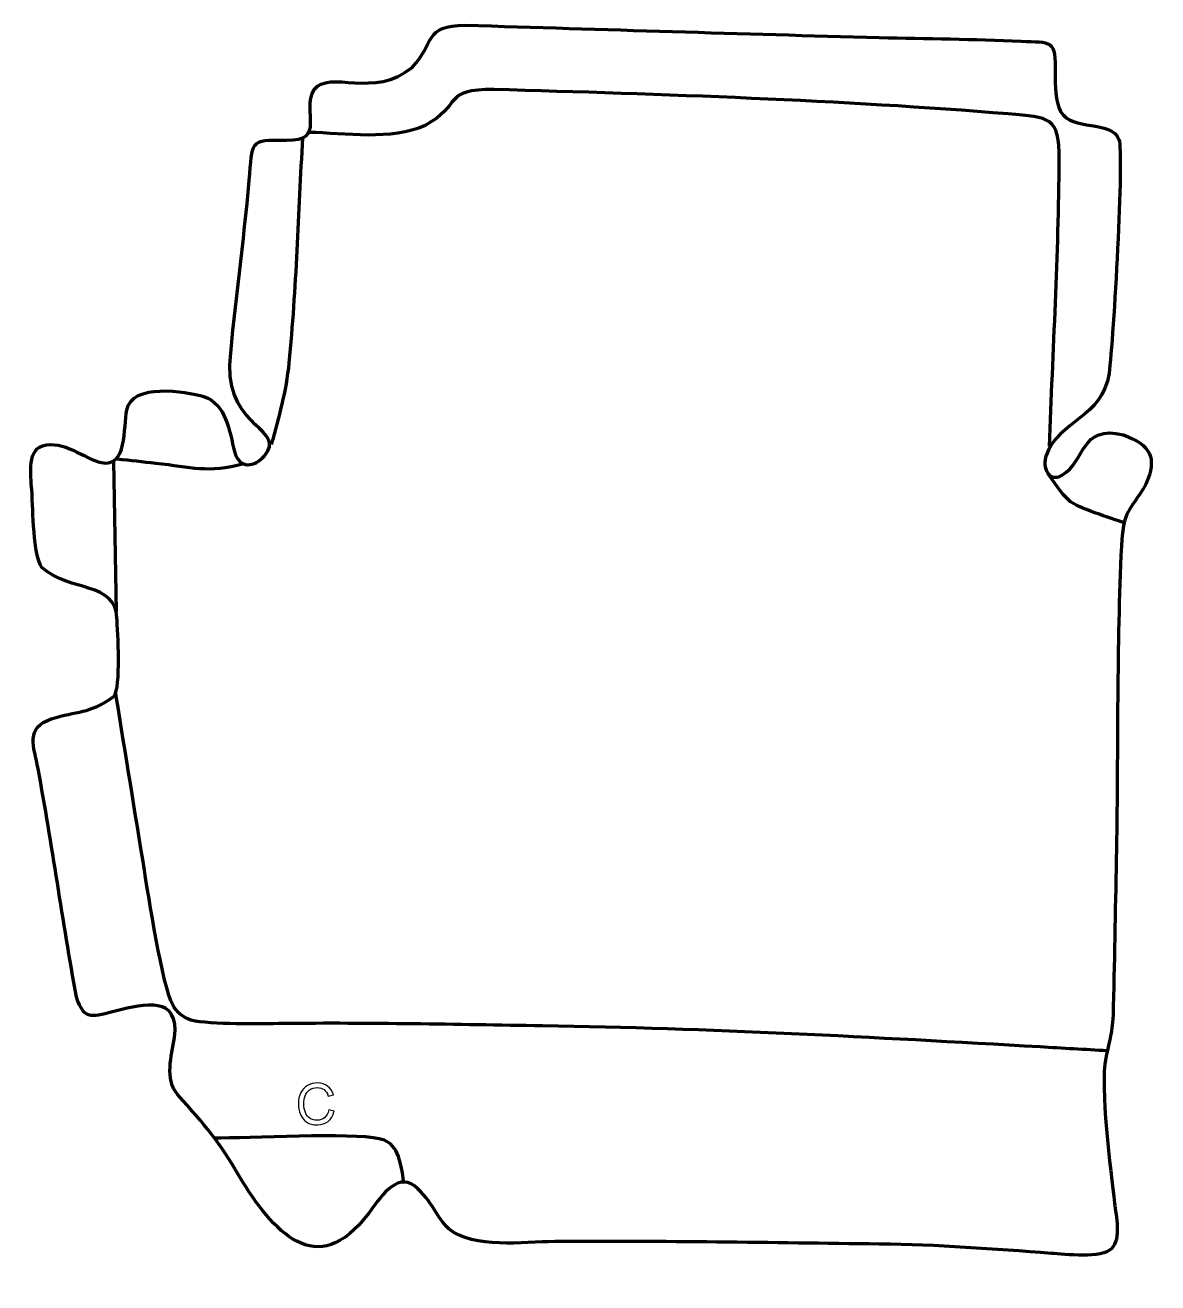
# Model space of a CAD drawing. Header units: millimetres. Extents: x -606 to -125, y 201 to 735.
import ezdxf

# ---------------------------------------------------------------- set-up
doc = ezdxf.new("R2010")
doc.units = ezdxf.units.MM
doc.header["$MEASUREMENT"] = 0
doc.layers.add('layer 2', color=7, linetype='Continuous')
doc.layers.add('layer 3', color=7, linetype='Continuous')

msp = doc.modelspace()

# ---------------------------------------------------------------- linework, layer by layer
at = {"layer": 'layer 2', "color": 140, "lineweight": 158}
for points, knots in [([(-171.3173, 556.0338), (-169.9176, 596.4257), (-167.3842, 637.3396), (-167.1979, 677.7011), (-167.1979, 677.7011), (-167.1139, 695.9042), (-171.1924, 695.5902), (-188.8325, 697.0549), (-188.8325, 697.0549), (-258.5843, 702.8462), (-336.8045, 705.45), (-407.043, 707.4065), (-407.043, 707.4065), (-429.0758, 707.6817), (-420.4045, 700.7112), (-436.2596, 692.1949), (-436.2596, 692.1949), (-450.6189, 685.5913), (-470.1426, 688.8641), (-485.6491, 689.2114)], [0, 0, 0, 0, 0.16666667, 0.16666667, 0.16666667, 0.16666667, 0.33333333, 0.33333333, 0.33333333, 0.33333333, 0.5, 0.5, 0.5, 0.5, 0.66666667, 0.66666667, 0.66666667, 0.66666667, 1, 1, 1, 1]), ([(-488.3041, 686.8836), (-490.1869, 655.2686), (-490.9923, 622.9105), (-494.0849, 591.4592), (-494.0849, 591.4592), (-495.2966, 579.1371), (-498.3756, 568.6649), (-501.5852, 556.8275)], [0, 0, 0, 0, 0.33333333, 0.33333333, 0.33333333, 0.33333333, 1, 1, 1, 1]), ([(-513.2281, 548.556), (-528.5884, 544.4606), (-535.3377, 547.1566), (-550.6247, 548.8135), (-550.6247, 548.8135), (-556.0222, 549.3985), (-561.4245, 549.9523), (-566.8239, 550.5206)], [0, 0, 0, 0, 0.33333333, 0.33333333, 0.33333333, 0.33333333, 1, 1, 1, 1]), ([(-139.6609, 523.5993), (-144.9633, 525.4748), (-159.688, 529.8724), (-163.1759, 533.1551), (-163.1759, 533.1551), (-166.1572, 535.961), (-169.5464, 541.0464), (-171.9755, 544.4814)], [0, 0, 0, 0, 0.33333333, 0.33333333, 0.33333333, 0.33333333, 1, 1, 1, 1]), ([(-146.794, 299.5746), (-156.2838, 300.1199), (-165.7735, 300.6651), (-175.2633, 301.2104), (-175.2633, 301.2104), (-246.0093, 305.2817), (-315.5491, 309.1137), (-386.4643, 310.1727), (-386.4643, 310.1727), (-423.1811, 310.721), (-459.8441, 311.5524), (-496.5709, 311.1496), (-496.5709, 311.1496), (-506.0796, 311.0401), (-526.9228, 310.525), (-535.6748, 312.5982), (-535.6748, 312.5982), (-539.2991, 313.7802), (-541.7089, 316.1239), (-543.3872, 319.0702), (-543.3872, 319.0702), (-547.6037, 326.4722), (-553.8489, 366.3078), (-555.4033, 376.1893), (-555.4033, 376.1893), (-559.3873, 400.7652), (-563.3713, 425.3412), (-567.3553, 449.9171), (-567.3553, 449.9171), (-567.3553, 449.9171), (-567.5943, 451.3917), (-567.5943, 451.3917)], [0, 0, 0, 0, 0.11111111, 0.11111111, 0.11111111, 0.11111111, 0.22222222, 0.22222222, 0.22222222, 0.22222222, 0.33333333, 0.33333333, 0.33333333, 0.33333333, 0.44444444, 0.44444444, 0.44444444, 0.44444444, 0.55555556, 0.55555556, 0.55555556, 0.55555556, 0.66666667, 0.66666667, 0.66666667, 0.66666667, 0.77777778, 0.77777778, 0.77777778, 0.77777778, 1, 1, 1, 1]), ([(-445.2979, 243.2297), (-446.807, 256.4911), (-449.6125, 260.9496), (-455.7422, 262.3081), (-455.7422, 262.3081), (-467.4676, 264.9069), (-511.3096, 262.5398), (-525.9962, 262.5443)], [0, 0, 0, 0, 0.33333333, 0.33333333, 0.33333333, 0.33333333, 1, 1, 1, 1])]:
    msp.add_open_spline(points, degree=3, knots=knots, dxfattribs=at)
msp.add_open_spline([(-568.493, 549.8027), (-568.493, 549.8027), (-567.401, 485.9102), (-567.401, 485.9102)], degree=3, dxfattribs=at)
at = {"layer": 'layer 2', "color": 142}
msp.add_open_spline([(-477.201, 274.4989), (-477.201, 274.4989), (-474.9208, 273.9228), (-474.9208, 273.9228), (-474.9208, 273.9228), (-475.3968, 272.0545), (-476.2529, 270.6344), (-477.4891, 269.6542), (-477.4891, 269.6542), (-478.7252, 268.6741), (-480.2374, 268.1821), (-482.0256, 268.1821), (-482.0256, 268.1821), (-483.8739, 268.1821), (-485.3781, 268.5581), (-486.5382, 269.3142), (-486.5382, 269.3142), (-487.6984, 270.0663), (-488.5785, 271.1584), (-489.1825, 272.5866), (-489.1825, 272.5866), (-489.7866, 274.0188), (-490.0906, 275.551), (-490.0906, 277.1912), (-490.0906, 277.1912), (-490.0906, 278.9794), (-489.7506, 280.5396), (-489.0665, 281.8718), (-489.0665, 281.8718), (-488.3824, 283.2039), (-487.4103, 284.2161), (-486.1502, 284.9082), (-486.1502, 284.9082), (-484.89, 285.6002), (-483.5018, 285.9443), (-481.9896, 285.9443), (-481.9896, 285.9443), (-480.2694, 285.9443), (-478.8252, 285.5082), (-477.6571, 284.6321), (-477.6571, 284.6321), (-476.4849, 283.756), (-475.6688, 282.5279), (-475.2088, 280.9437), (-475.2088, 280.9437), (-475.2088, 280.9437), (-477.4411, 280.4156), (-477.4411, 280.4156), (-477.4411, 280.4156), (-477.8371, 281.6637), (-478.4172, 282.5759), (-479.1733, 283.1439), (-479.1733, 283.1439), (-479.9294, 283.716), (-480.8815, 284), (-482.0296, 284), (-482.0296, 284), (-483.3458, 284), (-484.4499, 283.684), (-485.3341, 283.0519), (-485.3341, 283.0519), (-486.2182, 282.4198), (-486.8422, 281.5677), (-487.1983, 280.5036), (-487.1983, 280.5036), (-487.5583, 279.4355), (-487.7384, 278.3353), (-487.7384, 277.2032), (-487.7384, 277.2032), (-487.7384, 275.743), (-487.5263, 274.4668), (-487.1023, 273.3787), (-487.1023, 273.3787), (-486.6782, 272.2866), (-486.0181, 271.4745), (-485.122, 270.9344), (-485.122, 270.9344), (-484.2259, 270.3943), (-483.2578, 270.1263), (-482.2137, 270.1263), (-482.2137, 270.1263), (-480.9415, 270.1263), (-479.8694, 270.4944), (-478.9893, 271.2264), (-478.9893, 271.2264), (-478.1092, 271.9625), (-477.5131, 273.0507), (-477.201, 274.4989)], degree=3, knots=[0, 0, 0, 0, 0.04347826, 0.04347826, 0.04347826, 0.04347826, 0.08695652, 0.08695652, 0.08695652, 0.08695652, 0.13043478, 0.13043478, 0.13043478, 0.13043478, 0.17391304, 0.17391304, 0.17391304, 0.17391304, 0.2173913, 0.2173913, 0.2173913, 0.2173913, 0.26086957, 0.26086957, 0.26086957, 0.26086957, 0.30434783, 0.30434783, 0.30434783, 0.30434783, 0.34782609, 0.34782609, 0.34782609, 0.34782609, 0.39130435, 0.39130435, 0.39130435, 0.39130435, 0.43478261, 0.43478261, 0.43478261, 0.43478261, 0.47826087, 0.47826087, 0.47826087, 0.47826087, 0.52173913, 0.52173913, 0.52173913, 0.52173913, 0.56521739, 0.56521739, 0.56521739, 0.56521739, 0.60869565, 0.60869565, 0.60869565, 0.60869565, 0.65217391, 0.65217391, 0.65217391, 0.65217391, 0.69565217, 0.69565217, 0.69565217, 0.69565217, 0.73913043, 0.73913043, 0.73913043, 0.73913043, 0.7826087, 0.7826087, 0.7826087, 0.7826087, 0.82608696, 0.82608696, 0.82608696, 0.82608696, 0.86956522, 0.86956522, 0.86956522, 0.86956522, 0.91304348, 0.91304348, 0.91304348, 0.91304348, 1, 1, 1, 1], dxfattribs=at)
at = {"layer": 'layer 3', "color": 242, "lineweight": 158}
msp.add_open_spline([(-168.8858, 714.0327), (-168.5621, 728.8156), (-170.6626, 727.3694), (-183.3541, 727.9386), (-183.3541, 727.9386), (-203.4854, 728.8414), (-223.4481, 728.9666), (-243.5635, 729.4395), (-243.5635, 729.4395), (-302.068, 731.1325), (-360.6088, 732.8448), (-419.106, 734.7165), (-419.106, 734.7165), (-437.1775, 734.4574), (-431.7038, 727.4052), (-441.8453, 716.7907), (-441.8453, 716.7907), (-457.6632, 703.4159), (-477.0834, 715.9212), (-483.3063, 707.446), (-483.3063, 707.446), (-489.0009, 697.6926), (-477.8319, 685.5927), (-495.1859, 685.9394), (-495.1859, 685.9394), (-511.0768, 686.2544), (-509.5575, 685.3348), (-510.8915, 668.8035), (-510.8915, 668.8035), (-513.262, 642.7368), (-517.037, 616.6683), (-519.2151, 590.672), (-519.2151, 590.672), (-519.6023, 563.1953), (-494.9377, 563.3636), (-504.451, 552.0695), (-504.451, 552.0695), (-508.5614, 547.1895), (-515.221, 546.1736), (-517.1624, 553.7887), (-517.1624, 553.7887), (-519.3811, 562.5101), (-520.7163, 573.9613), (-530.1372, 577.1474), (-530.1372, 577.1474), (-538.1482, 579.4253), (-560.7511, 583.0835), (-562.9296, 571.3766), (-562.9296, 571.3766), (-564.2736, 564.1541), (-562.6696, 546.7748), (-573.5894, 549.1429), (-573.5894, 549.1429), (-581.2638, 550.8073), (-589.5489, 558.9731), (-598.664, 556.2332), (-598.664, 556.2332), (-605.635, 554.1378), (-603.4239, 541.9454), (-603.0982, 536.2272), (-603.0982, 536.2272), (-602.7872, 529.5185), (-602.5407, 509.3805), (-598.8926, 504.6095), (-598.8926, 504.6095), (-586.701, 493.8661), (-567.81, 498.8487), (-567.0683, 483.2827), (-567.0683, 483.2827), (-566.8014, 477.2637), (-565.2396, 453.9068), (-568.2774, 449.9774), (-568.2774, 449.9774), (-579.0742, 442.1942), (-583.8785, 444.0037), (-594.9246, 440.3731), (-594.9246, 440.3731), (-606.025, 436.7248), (-602.3322, 428.7184), (-600.5481, 419.2296), (-600.5481, 419.2296), (-594.4965, 387.0464), (-590.1625, 354.6636), (-584.2349, 322.4982), (-584.2349, 322.4982), (-580.9947, 311.8384), (-576.9771, 314.1202), (-567.201, 316.5837), (-567.201, 316.5837), (-555.5379, 319.523), (-540.3395, 323.123), (-542.6388, 305.2876), (-542.6388, 305.2876), (-543.849, 297.0244), (-546.954, 287.8675), (-541.2596, 280.935), (-541.2596, 280.935), (-529.0972, 267.3145), (-524.2363, 261.9989), (-514.9101, 245.9314), (-514.9101, 245.9314), (-501.1509, 223.3471), (-482.2537, 201.1542), (-460.2217, 230.7266), (-460.2217, 230.7266), (-455.922, 236.3456), (-448.5525, 248.288), (-440.7289, 242.2828), (-440.7289, 242.2828), (-432.8678, 235.3456), (-431.6899, 229.259), (-426.2761, 223.9998), (-426.2761, 223.9998), (-415.4487, 215.4994), (-394.8068, 218.5157), (-381.313, 218.6368), (-381.313, 218.6368), (-335.5965, 219.0048), (-289.3624, 218.1312), (-243.6032, 217.6247), (-243.6032, 217.6247), (-218.4675, 217.3167), (-195.4139, 215.491), (-170.4657, 213.64), (-170.4657, 213.64), (-164.8508, 213.2234), (-149.0372, 211.4162), (-144.9177, 215.7059), (-144.9177, 215.7059), (-140.9118, 219.8773), (-143.0764, 229.7238), (-143.7645, 234.9657), (-143.7645, 234.9657), (-145.3039, 248.7336), (-149.9511, 284.5695), (-147.4745, 296.4235), (-147.4745, 296.4235), (-145.3943, 306.3793), (-144.5022, 307.4334), (-144.2523, 318.4083), (-144.2523, 318.4083), (-143.7464, 340.6289), (-143.3553, 362.8518), (-142.8949, 385.0733), (-142.8949, 385.0733), (-142.2367, 427.5782), (-142.8561, 471.3575), (-140.8321, 513.6818), (-140.8321, 513.6818), (-139.6812, 530.666), (-137.8529, 526.7847), (-130.4631, 540.0284), (-130.4631, 540.0284), (-125.3431, 551.0592), (-128.6121, 556.8348), (-139.9563, 560.8933), (-139.9563, 560.8933), (-158.2737, 565.4057), (-155.9392, 549.6388), (-165.9316, 543.8338), (-165.9316, 543.8338), (-171.9356, 540.3458), (-174.475, 547.2868), (-172.7181, 552.2165), (-172.7181, 552.2165), (-167.3726, 567.2152), (-148.8905, 567.8926), (-146.0536, 587.079), (-146.0536, 587.079), (-144.1061, 601.4229), (-139.7192, 680.7343), (-141.8647, 686.2266), (-141.8647, 686.2266), (-145.2047, 694.7775), (-161.7225, 689.4524), (-166.6024, 698.1061), (-166.6024, 698.1061), (-169.0486, 702.4441), (-168.9037, 709.1447), (-168.8858, 714.0327)], degree=3, knots=[0, 0, 0, 0, 0.02173913, 0.02173913, 0.02173913, 0.02173913, 0.04347826, 0.04347826, 0.04347826, 0.04347826, 0.06521739, 0.06521739, 0.06521739, 0.06521739, 0.08695652, 0.08695652, 0.08695652, 0.08695652, 0.10869565, 0.10869565, 0.10869565, 0.10869565, 0.13043478, 0.13043478, 0.13043478, 0.13043478, 0.15217391, 0.15217391, 0.15217391, 0.15217391, 0.17391304, 0.17391304, 0.17391304, 0.17391304, 0.19565217, 0.19565217, 0.19565217, 0.19565217, 0.2173913, 0.2173913, 0.2173913, 0.2173913, 0.23913043, 0.23913043, 0.23913043, 0.23913043, 0.26086957, 0.26086957, 0.26086957, 0.26086957, 0.2826087, 0.2826087, 0.2826087, 0.2826087, 0.30434783, 0.30434783, 0.30434783, 0.30434783, 0.32608696, 0.32608696, 0.32608696, 0.32608696, 0.34782609, 0.34782609, 0.34782609, 0.34782609, 0.36956522, 0.36956522, 0.36956522, 0.36956522, 0.39130435, 0.39130435, 0.39130435, 0.39130435, 0.41304348, 0.41304348, 0.41304348, 0.41304348, 0.43478261, 0.43478261, 0.43478261, 0.43478261, 0.45652174, 0.45652174, 0.45652174, 0.45652174, 0.47826087, 0.47826087, 0.47826087, 0.47826087, 0.5, 0.5, 0.5, 0.5, 0.52173913, 0.52173913, 0.52173913, 0.52173913, 0.54347826, 0.54347826, 0.54347826, 0.54347826, 0.56521739, 0.56521739, 0.56521739, 0.56521739, 0.58695652, 0.58695652, 0.58695652, 0.58695652, 0.60869565, 0.60869565, 0.60869565, 0.60869565, 0.63043478, 0.63043478, 0.63043478, 0.63043478, 0.65217391, 0.65217391, 0.65217391, 0.65217391, 0.67391304, 0.67391304, 0.67391304, 0.67391304, 0.69565217, 0.69565217, 0.69565217, 0.69565217, 0.7173913, 0.7173913, 0.7173913, 0.7173913, 0.73913043, 0.73913043, 0.73913043, 0.73913043, 0.76086957, 0.76086957, 0.76086957, 0.76086957, 0.7826087, 0.7826087, 0.7826087, 0.7826087, 0.80434783, 0.80434783, 0.80434783, 0.80434783, 0.82608696, 0.82608696, 0.82608696, 0.82608696, 0.84782609, 0.84782609, 0.84782609, 0.84782609, 0.86956522, 0.86956522, 0.86956522, 0.86956522, 0.89130435, 0.89130435, 0.89130435, 0.89130435, 0.91304348, 0.91304348, 0.91304348, 0.91304348, 0.93478261, 0.93478261, 0.93478261, 0.93478261, 0.95652174, 0.95652174, 0.95652174, 0.95652174, 1, 1, 1, 1], dxfattribs=at)

doc.saveas('drawing.dxf')
